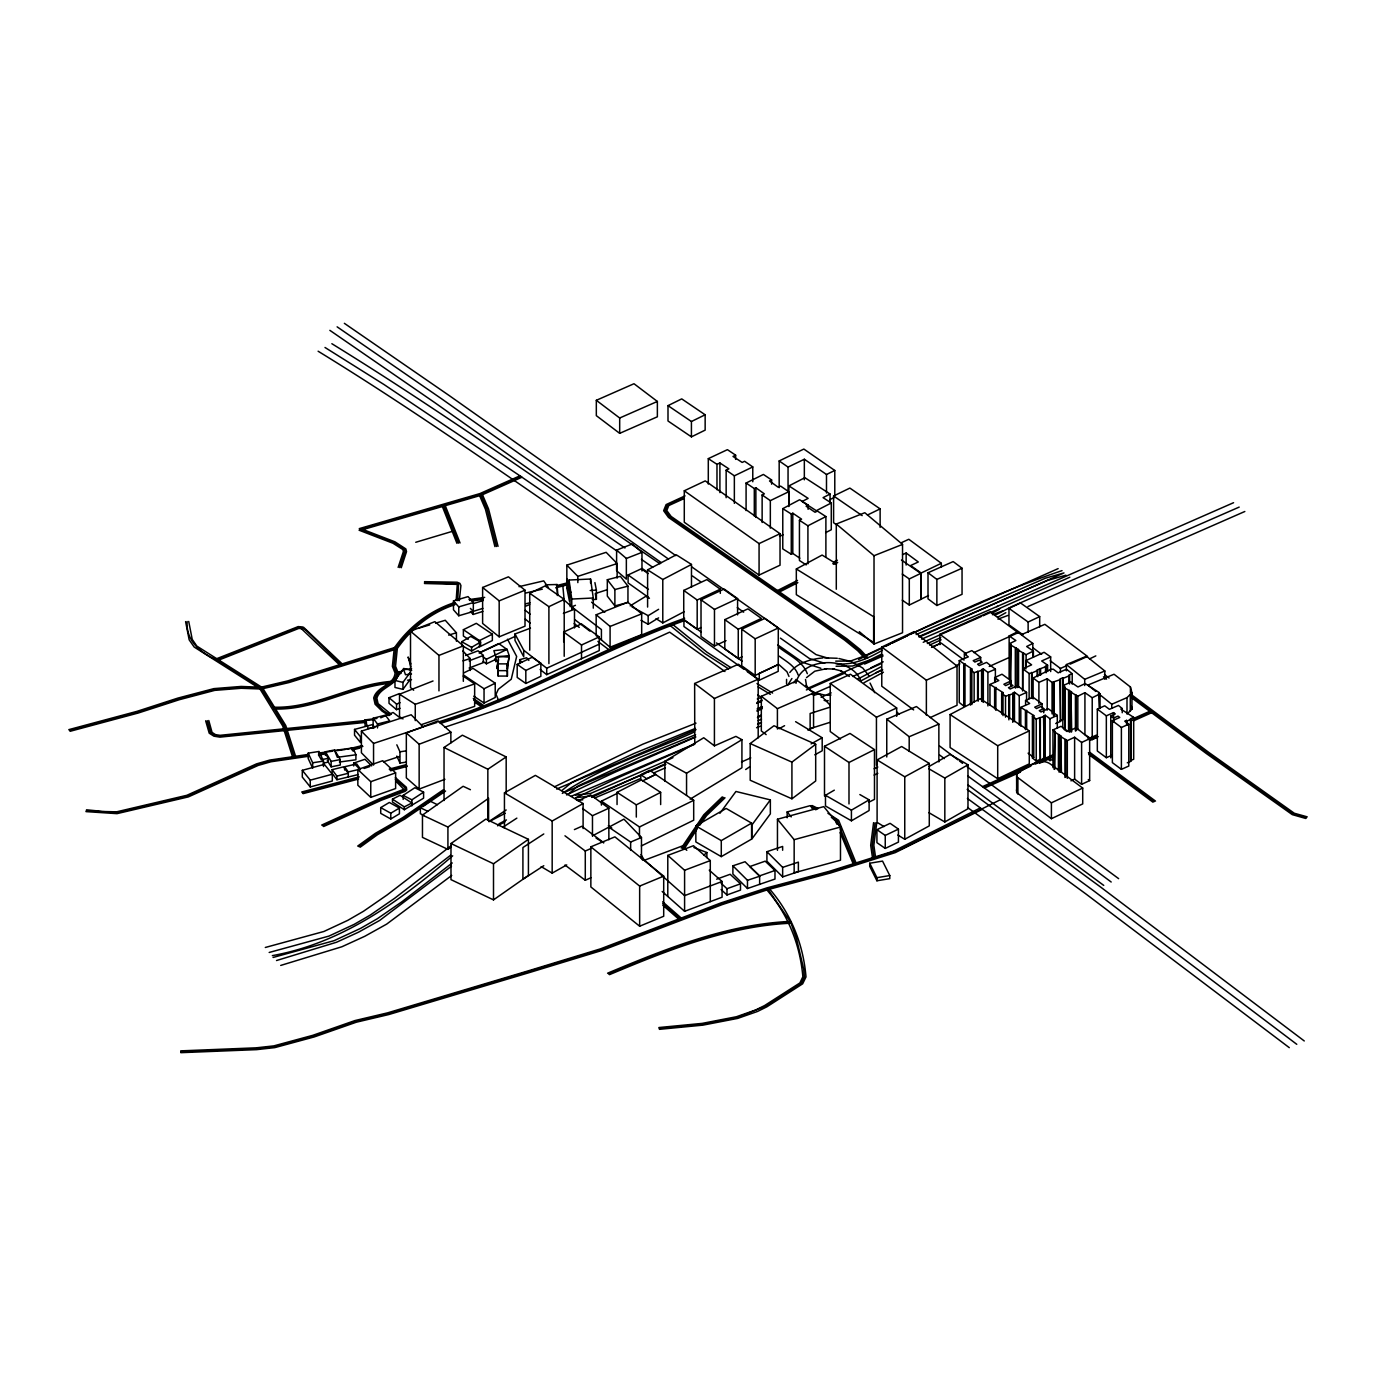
<?xml version="1.0" encoding="UTF-8"?>
<svg xmlns="http://www.w3.org/2000/svg" width="1376" height="1376" viewBox="0 0 1376 1376"><rect width="100%" height="100%" fill="white"/><g stroke="black" fill="none" stroke-linecap="round" stroke-linejoin="round"><path stroke-width="1.5" d="M507.383 663.886L507.366 676.063L498.215 676.063L498.232 663.868L507.383 663.886L507.383 669.286L509.154 655.578L507.022 649.214L493.864 650.676L495.996 657.04L495.996 661.839L494.93 658.674M786.556 683.838L786.573 679.348M795.982 683.356C801.124 656.335 851.968 655.956 860.808 680.948L882.154 669.562M805.51 679.452L806.646 686.486M1016.675 773.346L1016.709 792.593L1051.402 818.686L1082.706 803.911L1082.706 788.052L1050.593 764.179C1039.654 756.164 1026.066 768.943 1016.675 773.346L1016.709 792.593M1016.52 790.89L1016.675 789.188M457.726 600.607L458.586 583.871L424.496 582.581M459.309 600.658L460.926 585.557L459.894 583.372L457.176 582.22L424.53 581.67M456.161 600.538L457.279 584.387L424.444 583.493M873.588 822.642L870.698 845.294L872.573 858.332M875.17 822.728L872.281 845.294L874.138 858.246L829.952 872.143L767.567 888.707L721.385 903.826L601.226 949.646L388.152 1013.716L355.662 1021.388L313.539 1036.128L274.323 1046.758L256.435 1048.736L180.755 1051.763M876.736 822.796L873.846 845.277L875.704 858.177M498.611 659.689L496.839 668.581L498.611 656.438L509.154 657.126L507.383 666.018M454.028 603.926C430.155 611.735 410.117 627.748 395.806 648.234L393.949 666.311L396.666 673.002C395.858 685.54 378.52 686.452 375.287 698.079L376.594 703.927L383.354 710.584L390.182 714.987M398.146 567.411L403.374 551.621L402.893 549.574L392.986 543.262L359.067 530.207M399.694 567.583L404.957 551.621L404.355 549.23L393.966 542.54L359.944 529.433L480.706 494.38L520.971 476.526L624.962 547.992M401.242 567.755L406.522 551.638L405.834 548.904L394.964 541.834L360.822 528.676M697.322 828.644L684.096 848.975M787.571 685.368L791.905 678.523M793.866 682.823L796.05 679.4M681.258 848.166L703.79 814.764L722.314 796.876M682.668 848.579L705.2 815.16L723.656 797.34M699.73 825.273L706.61 815.572L725.014 797.805M410.426 679.108L402.962 689.376L394.981 687.45L394.981 680.449L403.684 668.461L411.665 670.404M402.962 689.376L402.962 682.393L410.426 672.107M719.906 813.285L735.936 791.475L770.354 799.903L770.354 813.852L751.846 839.016L751.846 825.067L770.354 799.903M1099.046 694.037L1111.756 704.254L1126.996 697.615L1131.966 692.747L1130.418 686.985L1114.044 674.24L1087.917 685.076L1095.864 691.474M1126.996 697.615L1126.996 714.041L1131.966 709.173L1131.966 692.747M806.508 677.611L814.816 671.196L826.598 668.65M789.79 672.503C797.684 662.647 810.739 659.07 822.814 657.934M569.354 793.247L578.109 785.92L639.1 757.66L695.602 734.664M562.302 793.419C602.516 766.449 650.504 751.795 694.674 731.894M561.855 790.546L571.986 782.256L633.889 753.532L695.413 728.403M703.944 855.064L706.868 852.535L693.865 847.547M452.687 855.838C400.003 900.936 342.211 943.145 272.345 955.632M451.483 866.226L379.604 920.475L358.551 932.171L336.57 942.233L276.524 960.534M451.741 875.428L386.656 924.122L364.795 936.282L341.936 946.74L280.704 965.436M450.846 845.948L387.172 894.916L363.402 911.325L347.801 920.338L323.893 931.483L265.31 947.479M450.606 855.236L394.62 898.287L370.385 915.006L354.2 924.345L328.984 936.076L269.18 952.467M750.195 743.556L773.966 725.737L815.693 744.296L815.693 780.983L791.922 798.802L750.195 780.244L750.195 743.556L791.922 762.115L815.693 744.296M452.222 862.958L402.067 901.658L377.385 918.704L360.615 928.37L334.076 940.685L273.067 957.455M357.674 846.085L375.201 833.443L402.6 817.705L443.261 789.824M358.912 846.67L376.388 834.045L403.77 818.324L444.414 790.443M360.134 847.238L377.557 834.647L404.922 818.926L421.194 807.781M451.311 846.962L447.922 849.37L422.466 837.382L422.466 815.091L463.127 786.281L470.403 789.704M447.922 849.37L447.922 827.062L488.583 798.269L488.583 820.56M450.984 843.522L485.883 819.081L528.418 839.326L528.418 875.446L493.502 899.887L450.984 879.642L450.984 843.522L493.502 863.767L528.418 839.326M424.066 815.504L420.368 813.715L420.368 807.729L430.017 801.107L437.43 804.702M422.81 806.663L445.583 791.062M745.672 769.528L749.576 766.879M444.035 800.522L444.035 747.478L462.37 735.18L506.179 756.938L506.179 793.006M487.844 820.165L487.844 769.236L506.179 756.938M489.512 821.162L506.179 809.982M403.168 799.422L403.168 795.38L414.864 787.708L423.584 792.146L423.584 798.183L404.32 809.724L392.487 802.019L392.487 799.146L400.055 795.276L411.888 802.999L404.32 806.869L392.487 799.146M411.888 805.872L411.888 799.817L423.584 792.146M502.945 827.2L516.86 818.135M543.778 833.959L522.914 847.53L522.914 879.281L543.778 865.71M630.174 605.87L645.843 596.29L649.455 598.25M640.975 620.335L648.165 624.257L648.165 615.674L658.622 609.293M648.165 624.257L658.622 617.876M664.866 781.362L664.866 761.306L703.738 737.76L714.419 745.844L735.902 736.384L741.922 739.686L741.922 767.756L690.133 799.146M686.555 795.294L686.555 773.243L741.922 739.686M380.722 807.609L389.339 802.449L399.418 808.056L399.418 813.818L390.784 818.978L380.722 813.371L380.722 807.609L390.784 813.216L399.418 808.056M863.99 682.737L883.426 672.193M857.644 679.176L880.898 666.913M461.734 641.715L470.747 636.434L480.62 642.042L480.62 645.774L471.59 651.054L461.734 645.447L461.734 641.715L471.59 647.322L480.62 642.042M859.845 794.554L869.116 799.852L869.116 810.516L851.417 820.818L825.48 805.975L825.48 795.311L834.32 790.151M851.417 820.818L851.417 810.154L869.116 799.852M695.843 825.927L726.15 808.434L751.588 823.123L751.588 839.119L721.282 856.629L695.843 841.94L695.843 825.927L721.282 840.616L751.588 823.123M928.766 766.638L950.128 754.409L967.982 764.815L967.982 808.727L944.83 821.954L928.766 812.597M928.766 768.702L944.83 778.059L967.982 764.815M504.442 828.283L504.442 792.851L535.384 775.376L583.097 803.55L583.097 828.558M504.442 792.851L552.172 821.025L583.097 803.55M541.164 866.622L552.172 873.124L566.723 864.902M991.855 613.404L999.681 609.018M994.762 615.33L1011.962 606.524L1239.191 507.09M997.669 617.256L1005.822 612.698M779.04 728.747L784.578 725.685M811.1 743.883L822.194 737.76L822.194 750.78L814.798 754.839M884.011 826.598L877.097 822.366L877.097 759.913L901.641 746.514L929.282 763.422L929.282 825.875L904.754 839.257L897.84 835.043M877.097 759.913L904.754 776.804L929.282 763.422M796.326 568.993L873.64 616.723L873.64 642.403L796.326 594.673L796.326 568.993L822.108 555.061L836.505 563.954M497.562 825.806L504.958 821.833M592.471 835.834L623.947 819.15L641.474 837.468L641.474 858.349M808.125 509.344L808.125 505.112L799.628 499.746L782.772 508.638L791.269 514.005L792.8 513.196L801.606 519.165L799.439 520.266L799.439 560.514L806.216 564.917M782.772 508.638L782.772 548.886L791.269 554.253L792.8 553.444L792.8 513.196M808.125 505.112L806.078 506.179L815.056 512.268L817.396 511.064L825.892 516.568L825.892 556.816M950.094 714.557L980.211 698.681L1029.282 730.88L1029.282 763.869L997.703 778.713L950.094 747.529L950.094 714.557L997.703 745.74L997.703 778.713M647.597 607.074L647.597 569.853L676.27 554.803L691.474 564.452L691.474 587.191M647.597 569.853L662.785 579.502L691.474 564.452M656.042 618.632L662.785 622.915L684.302 611.632M488.944 821.713L505.267 813.268M498.955 823.846L506.454 819.941M771.609 484.18L771.609 479.949L769.511 480.981L778.162 487.224L780.588 486.072L788.758 491.714L788.758 506.54L788.912 485.9L804.874 477.696L830.072 494.036L830.072 502.274M830.072 494.036L823.054 497.648L831.276 502.98L831.276 529.743L825.669 532.632M831.276 502.98L816.295 510.685L802.088 501.483L808.142 498.37L788.912 485.9M799.439 520.266L807.918 525.787L825.892 516.568M617.05 804.564L617.05 792.352L641.388 779.865L660.652 792.37L660.652 804.582M617.05 792.352L636.314 804.857L660.652 792.37M777.302 591.869L796.738 582.014M832.772 563.73L836.556 561.821M778.334 592.557L797.856 582.65M833.89 564.384L837.692 562.457M776.253 591.181L797.495 580.414M833.546 562.13L837.33 560.204M980.142 808.022L893.54 851.108L829.264 871.335L766.845 887.898L720.56 903.052L600.469 948.855L529.158 970.579L387.499 1012.874L354.956 1020.562L312.799 1035.32L273.841 1045.88L256.263 1047.824L180.686 1050.868M982.206 809.38L895.226 852.638L830.657 872.969L768.307 889.515L722.211 904.617L602 950.438L530.654 972.196L388.823 1014.542L356.367 1022.196L314.278 1036.919L274.804 1047.618L256.607 1049.647L180.806 1052.674M824.499 796.033L824.499 746.291L850.007 733.442L874.482 749.61L874.482 799.37L869.013 802.122M824.499 746.291L848.992 762.476L874.482 749.61M1071.68 731.74L1070.941 692.283L1077.821 696.222L1084.924 692.678L1092.217 697.752L1092.217 739.634L1096.913 737.295M1092.217 697.752L1100.043 693.848L1100.043 708.502M746.084 510.582L746.084 483.045L763.405 474.445L771.609 479.949M746.084 483.045L754.306 488.549L755.871 487.758L764.368 493.881L762.132 494.964L762.132 522.484M463.695 672.95L473 668.323L495.222 683.184L495.222 697.46L484.042 703.033L473.791 696.17M463.54 675.031L484.042 688.757L495.222 683.184M640.786 774.74L649.696 770.302L655.716 774.327L646.806 778.764L640.786 774.74L640.786 780.45M863.646 656.249C928.783 625.77 993.799 593.434 1062.031 570.627M835.903 663.696C852.759 665.743 868.084 658.33 882.429 650.315M869.391 660.119L881.38 654.185M1010.036 682.393L1010.861 644.295L1010.861 686.177M1032.808 656.025L1032.808 643.452L1026.651 646.496L1033.393 651.072L1033.393 657.35M667.996 405.645L681.722 398.885L705.148 414.778L705.148 430.12L691.423 436.863L667.996 420.987L667.996 405.645L691.423 421.52L691.423 436.863M691.423 421.52L705.148 414.778M463.385 629.692L476.302 623.328L492.35 634.198L492.35 640.528L479.45 646.892L479.45 640.562L463.385 629.692L463.385 636.022L468.201 639.272M479.45 640.562L492.35 634.198M601.398 805.115L601.398 801.142L616.362 793.797M642.54 780.932L655.63 774.499L693.693 800.316L693.693 820.199L641.354 845.93M1009.141 677.818L1009.141 635.936L1016.417 632.358L1019.048 633.063L1032.808 643.452M1009.726 681.24L1009.726 643.538L1015.884 640.528L1009.141 635.936M601.398 801.142L639.479 826.959L693.693 800.316M1010.036 644.708L1018.55 649.524L1018.55 687.209M1018.55 649.524L1017.758 649.902L1026.118 654.649L1033.393 651.072M479.14 653.101L515.536 636.176M735.627 459.395L735.627 455.164L732.995 456.436L742.18 462.439L744.605 461.27L752.775 466.928L752.775 481.755M880.52 648.818L858.624 659.465M886.316 645.998L890.169 644.123M892.095 643.177L907.506 635.643M911.376 633.768L1058.144 568.615M882.756 654.89L807.523 688.396M919.22 637.088L1063.992 572.915L1045.347 578.23L916.175 634.542M923.227 642.282L981.226 616.551M834.785 470.472L803.859 449.058L779.177 460.943L788.052 467.083L804.341 459.24L826.494 474.479L834.785 470.472L834.785 495.171M836.952 525.03L833.598 522.725L833.598 495.979L849.869 488.084L880.124 508.879L880.124 527.386M829.814 499.626L834.785 497.218M867.465 515.02L880.124 508.879M870.802 667.842L883.237 661.804M1099.2 707.195L1098.581 692.833L1100.043 693.848M735.627 455.164L727.422 449.66L708.296 458.638L716.982 464.314L719.906 462.972L728.919 468.872L726.15 470.162L734.354 475.821L752.775 466.928M762.132 494.964L770.336 500.623L788.758 491.714M779.556 536.416L783.236 534.628M902.536 554.7L906.148 552.997L918.291 561.976L910.654 565.536L921.163 573.018L941.322 563.283L941.322 567.29M902.26 574.084L909.295 578.935L920.785 573.379L920.785 599.454L909.295 605.027L902.26 600.177M928.49 595.567L921.163 599.11L921.163 573.018M554.442 786.831L642.644 744.261L696.015 723.157M876.925 829.676L890.117 823.33L898.442 829.109L898.442 842.095L885.25 848.424L876.925 842.662L876.925 829.676L885.25 835.438L885.25 848.424M885.25 835.438L898.442 829.109M1089.5 658.915L1095.829 655.888M1064.852 729.074L1064.852 687.192L1064.852 729.074L1062.84 727.68L1062.84 685.798L1070.734 682.032L1077.941 686.985L1085.131 683.562L1099.2 692.541M529.726 650.194L529.726 593.262L545.034 585.97L564.212 599.368L564.212 656.283M529.726 593.262L548.904 606.661L564.212 599.368M439.632 722.641C524.067 695.826 600.521 649.438 683.975 619.733L701.055 631.928M913.647 709.913L881.775 686.228L881.775 647.064L914.146 631.636L957.025 666.104L957.025 705.269L930.21 717.601M479.966 652.482L498.714 643.572L507.022 649.42L486.399 659.207L483.079 656.868M483.079 661.478L486.399 663.817L495.773 659.362M517.187 664.384L532.22 657.246L540.854 663.284L540.854 676.321L525.821 683.459L517.187 677.422L517.187 664.384L525.821 670.439L525.821 683.459M525.821 670.439L540.854 663.284M575.564 797.891L620.851 776.494L694.76 744.227L694.639 683.511L738.413 664.23L758.193 679.194L758.193 737.863M666.448 760.739L590.51 793.488L575.512 795.156M668.082 759.965L672.95 757.66M591.594 797.392L665.193 763.835M665.915 764.299L647.614 772.4M665.382 767.842L653.634 773.002M1064.095 687.553L1071.68 691.939M684.285 490.785L705.252 480.895L780.037 533.716L780.037 565.192L759.07 575.082L684.285 522.261L684.285 490.785L759.07 543.606L759.07 575.082M759.07 543.606L780.037 533.716M997.703 745.74L1029.282 730.88M1016.709 776.752L1051.402 802.827L1082.706 788.052M648.44 597.408L628.092 582.942L628.092 574.962L641.319 568.77L648.096 573.586M996.774 606.627L1233.567 502.704M1022.901 634.732L1008.969 624.807L1008.969 608.381L1020.528 602.963L1039.688 616.603L1039.688 626.871M1008.969 608.381L1028.13 622.021L1039.688 616.603M701.038 627.542L697.185 629.348L683.734 619.75L683.734 590.424L706.851 579.606L720.302 589.203L720.302 593.383M683.734 590.424L697.185 600.005L720.302 589.203M726.029 640.631L714.471 646.032L701.02 636.452L701.02 599.816L724.137 589.014L737.588 598.594L737.588 614.883M701.02 599.816L714.471 609.413L737.588 598.594M724.808 619.647L747.925 608.846L761.375 618.426L738.258 629.245L724.808 619.647L724.808 648.99L738.258 658.571L742.111 656.782M759.26 680.208L759.26 673.414L778.197 664.556L755.183 675.427L741.733 665.846L741.733 629.21L764.85 618.409L778.3 627.989L778.197 671.35L759.26 680.208L747.271 671.66M741.733 629.21L755.183 638.808L778.3 627.989M874.104 768.771L877.836 767.034M874.104 775.084L877.836 773.346M1111.189 882.016L1000.524 799.662L901.555 848.82L874.138 858.246M1061.429 771.85L1060.672 736.573L1067.312 740.632L1074.622 737.244L1081.605 742.455L1081.605 784.337L1089.654 780.588L1089.654 738.706L1078.113 729.314L1075.378 728.128L1067.982 731.413L1061.085 726.304L1052.967 729.916L1052.967 767.619M1081.605 742.455L1089.654 738.706M1070.958 780.828L1074.622 779.126L1081.605 784.337M863.767 656.197L850.54 661.048L835.731 661.134M1030.882 766.105L983.496 787.347L967.724 775.961M1020.373 772.16L984.425 788.087M685.024 495.876L666.104 504.596L663.628 510.702L668.461 517.41L844.503 640.046L857.712 650.693L865.126 658.622M901.332 542.729L908.814 539.272L941.322 563.283M556.609 789.05L696.032 729.658M758.228 720.628L761.513 719.115M757.608 724.189L760.894 722.675M881.775 647.064L926.375 680.208L957.025 666.104M994.693 681.774L994.693 677.577L1002.003 674.223L1011.188 680.862L1011.188 685.059M1011.188 680.862L1003.878 684.233L1005.684 685.592L1010.053 683.545L1012.942 685.609L1008.47 687.69L1010.208 689.015L1017.363 685.712L1026.565 692.369L1026.565 700.745M1012.77 722.331L1012.77 693.005L1014.473 692.266L1019.255 695.723L1026.565 692.369M682.685 498.078L667.446 505.078L665.21 510.634L669.802 516.946L845.758 639.496L859.054 650.212L866.519 658.192M683.631 498.766L668.77 505.577L666.775 510.548L671.161 516.464L847.014 638.928L860.396 649.73L867.912 657.762M563.696 641.835L563.696 632.031L581.412 623.913L599.231 636.899L599.231 650.607L546.719 674.653L540.149 669.527M563.696 632.031L581.515 645L599.231 636.899M530.482 628.161L514.985 633.975L523.723 650.246L546.719 668.22L599.231 644.174M852.742 676.476L880.365 664.006M1043.748 712.785L1043.748 708.588L1039.258 710.652L1040.996 711.977L1048.185 708.709L1057.301 715.382L1057.301 727.938M1053.964 754.358L982.55 786.625M1035.165 764.127L1053.294 755.82M1039.448 763.319L1052.64 757.282M869.271 660.188L852.57 666.018L836.075 666.242M840.512 739.05L830.244 731.55L830.244 683.476L850.471 674.24L896.67 707.986L896.67 716.346M577.972 800.78L590.682 794.984L608.811 808.228L608.88 839.756M582.581 808.469L592.471 815.693L608.811 808.228M830.244 683.476L876.443 717.223L896.67 707.986M1025.584 704.684L1025.584 700.504L1032.912 697.15L1042.062 703.841L1042.062 708.021M1032.413 716.088L1032.413 757.97L1033.772 757.402L1033.772 715.52L1032.413 716.088L1036.231 719.166L1039.62 717.687L1040.342 760.12L1044.246 758.4L1043.541 715.984L1045.227 715.245L1049.974 718.719L1057.301 715.382M1045.227 715.245L1045.227 757.127L1049.974 760.601L1053.638 758.933M684.646 618.271C600.607 647.976 523.981 695.31 438.824 721.85M684.956 620.456C601.432 650.177 524.927 696.6 440.423 723.432M1025.877 668.977L1025.877 660.6L1044.109 652.293L1050.662 656.92L1050.662 671.574M1022.798 689.789L1022.798 668.856L1031.622 664.849L1025.877 660.6M1042.062 703.841L1034.718 707.178L1036.489 708.537L1040.892 706.507L1043.748 708.588M321.657 825.084L379.552 798.734L403.804 789.308L396.632 781.998M322.62 825.806L380.464 799.473L405.284 789.635L404.94 787.708L395.29 779.16M323.601 826.529L381.393 800.213L405.043 791.372L406.746 789.962L406.367 787.296L395.342 777.526M757.041 702.5L762.27 700.126M1069.84 577.215L982.928 615.829M929.557 645.069L941.132 639.823M932.257 647.081L940.53 643.332M1022.798 668.856L1029.128 673.518L1032.189 672.847L1032.189 697.976M1050.662 656.92L1041.666 660.979L1047.6 665.176L1047.6 671.471M1045.536 672.382L1045.536 666.104L1047.6 665.176M1032.189 672.847L1037.728 670.353L1037.728 676.648M1037.108 676.201L1037.108 669.906L1046.121 666.552L1046.121 672.83M1110.759 757.866L1110.759 715.984L1115.282 713.938L1113.562 712.613L1106.338 715.83L1097.326 709.104L1104.722 705.819L1109.4 709.311L1118.464 705.458L1122.231 708.554L1122.231 712.734M939.894 644.656L939.894 634.267L989.998 611.787L1018.137 632.702L973.83 652.585M931.518 647.391L941.167 643.074L964.043 660.05M956.028 665.606L959.88 663.868M989.241 666.448L1008.505 657.814M994.693 677.577L998.804 680.552L989.963 684.457L1003.018 692.575L1003.018 715.606M1110.759 715.984L1113.58 718.066L1118.017 716.088L1119.772 717.446L1112.376 720.749L1112.376 762.631L1121.388 769.356L1128.784 766.054L1128.784 724.172L1124.742 721.162L1126.583 720.388L1127.288 725.118M1087.917 738.912L1096.242 735.197M1133.084 718.719L1150.955 710.738M1088.898 739.634L1097.205 735.919M1132.396 720.198L1151.936 711.461M1089.878 740.357L1098.186 736.642M1133.36 720.904L1152.899 712.166M928.009 572.743L953.172 561.58L962.048 568.236L962.048 594.312L936.867 605.492L928.009 598.835L928.009 572.743L936.867 579.416L936.867 605.492M936.867 579.416L962.048 568.236M918.858 636.555L1047.635 580.397L1065.936 575.202M845.311 672.898L806.353 689.961M574.394 829.59L581.807 826.288L603.823 842.783M564.968 835.8L585.282 851.022L590.854 848.562M564.968 865.022L585.282 880.262L590.854 877.785M1054.119 769.39L1054.893 731.361L1054.893 769.046M1112.376 720.749L1121.388 727.474L1128.784 724.172M1097.326 709.104L1097.326 750.986L1106.338 757.712L1111.756 755.304M520.008 475.804L479.846 493.606L359.256 528.625M521.934 477.248L481.548 495.136L360.632 530.259M1021.611 634.611L1044.848 624.326L1087.522 656.438L1070.098 664.161M1050.163 660.738L1060.414 668.444L1066.228 665.864M1003.018 692.575L1001.659 693.143L1005.512 696.204L1013.493 693.538L1013.493 720.766M596.324 400.313L633.992 383.732L657.367 401.448L657.367 416.79L619.682 433.354L596.324 415.655L596.324 400.313L619.682 418.012L619.682 433.354M619.682 418.012L657.367 401.448M694.639 683.511L714.419 698.475L758.193 679.194M741.475 761.994L750.763 757.901M1072.214 684.13L1072.214 673.655L1066.452 669.252L1058.144 672.881L1053.259 669.166L1050.817 669.407L1033.118 677.972L1038.897 682.376L1047.205 678.746L1052.072 682.462L1060.518 679.52L1060.518 721.402L1055.702 723.535M1025.584 700.504L1029.678 703.497L1020.803 707.35L1033.772 715.52M1060.518 721.402L1059.916 679.039L1062.926 677.732L1063.528 686.572M1059.916 720.921L1062.926 719.614L1062.926 677.732M575.443 605.302L571.762 606.919L601.415 629.554L601.415 639.943L598.113 637.432M864.592 664.04L883.048 655.991M921.645 639.135L997.6 606.266M927.355 643.504L940.788 637.638M876.013 672.761L882.721 669.837M1039.62 717.687L1044.246 716.518L1044.246 758.4M766.157 734.629L761.324 730.931L761.324 696.308L797.478 680.604L813.56 692.954L813.56 727.577L807.85 730.054M761.324 696.308L777.406 708.657L813.56 692.954M812.046 694.33L830.536 686.314M821.094 697.254L831.173 692.868M1068.946 683.459L1068.946 675.083L1072.214 673.655M756.662 703.428L761.702 701.244M757.282 709.999L762.338 707.814M694.966 736.951L565.605 791.888M693.917 744.244L571.298 796.257M757.901 716.552L761.272 715.09M1054.119 731.705L1061.429 736.246M1032.413 757.97L1036.231 761.048L1039.62 759.569M380.722 717.825L393.123 712.476L401.173 718.702M964.387 658.02L964.387 653.841L971.869 650.607L980.675 657.436L980.675 661.615M980.675 657.436L973.193 660.652L974.913 662.045L979.385 660.084L982.154 662.2L977.562 664.195L979.248 665.554L986.575 662.389L995.381 669.218L995.381 681.774M981.587 701.003L981.587 669.596L983.324 668.891L987.899 672.434L995.381 669.218M1043.541 757.866L1045.227 757.127M454.923 604.649C431.29 612.406 411.493 628.23 397.32 648.492L395.531 666.225L398.232 672.95C397.664 685.695 380.309 686.658 376.852 698.165L378.073 703.635L391.334 714.368M454.699 602.516C430.017 610.531 409.016 626.682 394.293 647.976L392.384 666.414L395.084 673.053C394.035 685.368 376.749 686.246 373.704 697.976L375.098 704.22L382.081 711.117L389.03 715.623M1244.833 511.494L1027.941 606.558M1127.288 720.921L1131.227 719.235L1131.227 761.117L1127.288 762.803M695.86 736.986L614.986 772.211L566.534 794.932M756.869 711.065L761.96 708.915M757.454 717.601L760.859 716.156M758.056 724.137L761.444 722.692M645.929 773.123L592.678 795.706L576.028 797.702M640.081 778.782L594.845 797.942M886.763 756.989L886.763 719.166L916.433 706.542L938.862 724.103L938.862 761.926M886.763 719.166L909.192 736.728L938.862 724.103M1063.528 678.196L1069.616 675.616L1069.616 683.992M607.573 973.21C665.846 948.752 726.889 924.259 790.65 921.387M608.502 973.95C666.517 949.612 727.268 925.171 790.736 922.298L796.532 938.707L803.636 968.79L804.427 976.857L801.279 983.393L765.744 1006.183L737.054 1017.569L702.568 1024.26L659.138 1028.44M609.448 974.672C667.188 950.472 727.646 926.1 790.839 923.21M1130.522 718.702L1133.686 717.36L1133.686 759.242L1130.522 760.584L1130.522 718.702L1131.227 719.235M608.88 827.217L630.638 842.043L641.474 837.468M964.387 653.841L968.326 656.885L959.261 660.618L971.852 668.977L971.852 704.564M959.261 660.618L959.261 702.5L963.733 706.026L964.989 705.492L964.989 663.61M757.23 708.709L762.338 706.576M971.852 668.977L970.458 669.527L974.139 672.658L982.258 670.146L982.258 701.554M1066.383 670.817L1066.383 664.574L1086.455 656.249L1104.825 670.989L1104.825 679.314M1066.383 664.574L1084.718 679.331L1104.825 670.989M482.615 587.483L508.449 576.819L525.013 590.201L525.013 626.166L499.178 636.83L482.615 623.431L482.615 587.483L499.178 600.865L499.178 636.83M499.178 600.865L525.013 590.201M590.854 846.825L614.9 836.866L663.696 876.134L663.696 916.261L639.651 926.22L590.854 886.952L590.854 846.825L639.651 886.092L639.651 926.22M639.651 886.092L663.696 876.134M756.576 727.732L760.274 726.218M1122.231 708.554L1120.855 709.104L1133.686 717.36M525.873 606.094L529.674 604.563M596.169 614.78L627.766 602.206L641.68 613.851L641.68 634.628L610.084 647.202L596.169 635.557L596.169 614.78L610.084 626.441L610.084 647.202M836.298 589.238L836.298 524.032L864.816 512.715L902.536 544.397L902.536 632.736L874.018 644.054L859.26 631.653M610.084 626.441L641.68 613.851M836.298 524.032L874.018 555.715L902.536 544.397M217.511 660.583L298.884 628.385L302.101 628.763M403.013 718.908L399.522 716.672L399.522 694.226L433.027 680.982M757.282 698.939L761.238 697.374L757.78 694.914M215.722 659.07L298.214 626.596L302.634 626.974M187.153 621.522C185.76 640.7 200.432 652.843 216.617 659.826L298.54 627.49L302.359 627.869L306.057 630.311L341.231 664.746M400.038 708.296L396.546 709.672L389.012 703.291L389.012 697.701L399.522 693.556M389.012 697.701L396.546 704.082L400.038 702.706M413.677 690.236L410.512 687.553L410.512 631.206L434.885 621.66L463.334 645.86L463.334 681.326M410.512 631.206L438.961 655.406L463.334 645.86M616.603 550.108L626.355 558.45L626.355 579.124L616.603 570.782L616.603 550.108L632.22 544.019L641.973 552.361L641.973 570.971M626.355 558.45L641.973 552.361M444.912 779.298L419.147 789.084L406.333 777.853L406.333 732.978L438.032 720.921L450.864 732.152L450.864 742.851M406.333 732.978L419.147 744.227L450.864 732.152M465.621 655.509L478.091 650.796L483.354 655.44L483.354 662.613L469.096 668.014M469.096 660.824L483.354 655.44M667.79 896.464L667.79 855.408L693.487 845.724L710.291 860.585L710.291 901.641M667.79 855.408L684.594 870.268L710.291 860.585M662.166 891.476L684.594 911.325L722.073 897.204L722.073 881.5L684.594 895.638L644.536 860.206L682.014 846.068L686.813 850.334M563.386 613.421L574.497 609.258L574.497 627.938M992.423 614.728L1002.743 610.858M997.944 619.166L1007.903 615.45M716.655 879.178L730.157 874.293L740.494 883.822L740.494 890.083L726.992 894.968L721.076 889.532M721.076 883.254L726.992 888.707L740.494 883.822M357.846 769.545L382.683 760.722L395.617 772.865L395.617 788.534L370.763 797.358L357.846 785.214L357.846 769.545L370.763 781.688L370.763 797.358M370.763 781.688L395.617 772.865M774.98 870.492L765.176 861.17L749.834 866.553L759.638 875.858L774.98 870.492L774.98 879.058L747.478 888.518L732.892 874.018L732.892 865.814L745.052 861.737L759.638 876.237L747.478 880.313L732.892 865.814M399.522 694.226L415.26 704.288L474.651 683.906L474.651 706.352L421.194 724.705M353.684 765.985L353.684 763.095L364.984 759.277L371.675 765.899M364.141 768.444L369.8 766.535M445.033 727.147L507.778 706.198L669.648 632.152L724.946 671.522M766.914 851.692L782.652 867.379L798.372 862.133L798.372 871.644L782.652 876.89L766.914 861.204L766.914 851.692L782.634 846.446L782.634 850.248M361.406 731.172L373.55 743.436L373.55 765.056L361.406 752.775L361.406 731.172L411.166 714.763L423.309 727.027M373.55 743.436L421.314 727.698M383.508 761.771L399.418 756.525M463.007 660.876L470.196 658.519L470.196 670.508M566.843 578.78L569.44 591.886L569.44 601.14L566.843 588.034L566.843 565.14L606.145 552.326L617.136 563.558L617.136 578.126M566.843 565.14L577.834 576.372L617.136 563.558M595.516 593.503L607.298 589.668M422.243 727.13L436.983 722.452M813.336 695.516L819.184 693.659L830.192 705.234M829.625 707.298L810.137 713.49L810.137 728.626L829.625 722.452M473.413 603.582L483.131 600.555M470.386 608.398L473.189 611.374L482.89 608.364M470.386 611.46L473.189 614.436L482.89 611.408M389.219 769.132L406.23 764.643M389.907 769.941L406.763 765.486M390.595 770.766L407.279 766.346M395.067 647.425L287.601 680.931L260.855 687.243L241.127 686.452L213.899 688.619L177.796 698.114L136.895 711.375L68.8 729.641M395.806 648.234L288.289 681.739L261.096 688.138L241.178 687.364L214.312 689.496L178.536 698.922L137.617 712.183L69.471 730.467M396.529 649.042L288.977 682.565L261.354 689.032L241.23 688.275L214.725 690.374L179.258 699.73L138.34 712.992L70.124 731.292M415.741 542.282L454.269 530.775M418.046 628.385L429.708 624.91M435.556 623.173L445.274 620.284L456.419 632.771L456.419 641.216M448.645 635.093L456.419 632.771M473.327 611.477L458.758 615.76L453.478 609.792L453.478 600.899L468.046 596.616L473.327 602.585L473.327 609.706M453.478 600.899L458.758 606.885L473.327 602.585M519.698 663.593L519.698 659.689L526.63 657.762L528.866 660.428M787.158 817.791L787.158 811.943L810.223 805.648L812.941 808.968M777.457 819.236L823.777 806.628L840.478 827.045L840.478 860.206L794.158 872.814L794.158 839.67L777.457 819.236L777.457 850.316M794.158 839.67L840.478 827.045M354.544 729.418L360.46 736.728L360.46 742.507L354.544 735.197L354.544 729.418L372.5 724.584L374.857 727.491M301.74 791.991L359.256 776.872M302.41 792.817L357.966 778.197M303.081 793.642L358.62 779.022M302.307 770.319L324.375 764.385L332.321 774.241L332.321 781.018L310.254 786.934L302.307 777.096L302.307 770.319L310.254 780.158L310.254 786.934M310.254 780.158L332.321 774.241M555.663 587.844L569.131 584.387M607.315 579.726L620.387 576.355L627.955 586.159L627.955 602.516L614.883 605.887L607.315 596.083L607.315 579.726L614.883 589.53L614.883 605.887M614.883 589.53L627.955 586.159M556.42 585.66L567.961 582.702M557.005 586.503L568.546 583.544M373.137 718.238L385.349 715.159L389.7 720.921L377.488 724L373.137 718.238L373.137 728.11M332.115 769.683L343.501 766.862L348.283 773.278L336.914 776.116L332.115 769.683L332.115 773.295L336.914 779.728L358.362 774.533M347.234 749.249L362.215 745.568M351.499 749.198L362.903 746.377M352.05 750.04L359.721 748.148M519.01 586.658L543.726 580.878L548.508 587.707M525.856 593.004L542.333 589.152M525.856 603.754L529.966 602.791M344.619 766.742L356.711 763.904L360.374 769.098L348.283 771.936L344.619 766.742L344.619 770.044M390.801 681.412C350.14 684.715 314.502 708.606 273.394 707.195M391.334 682.272C350.553 685.626 314.829 709.552 273.6 708.09L261.096 688.138L216.617 659.826M391.85 683.132C350.983 686.521 315.156 710.498 273.79 709.001M325.407 755.407L325.407 751.778L334.54 749.954L340.268 759.569L340.268 765.039L331.134 766.845L327.316 760.446M328.314 758.331L321.33 759.707L318.441 754.822L325.407 753.446L328.314 758.331L328.314 762.115L323.085 763.164M325.407 751.778L331.134 761.375L340.268 759.569M869.718 863.234L882.549 861.101L889.773 875.549L889.773 878.645L876.925 880.778L869.718 866.312L869.718 863.234L876.925 877.682L876.925 880.778M876.925 877.682L889.773 875.549M468.975 599.609L484.696 597.39M469.68 600.435L482.976 598.491M472.14 600.968L483.337 599.368M308.207 753.136L312.662 762.768L312.662 768.204L308.207 758.572L308.207 753.136L319.06 751.468L323.515 761.1L323.515 766.535M312.662 762.768L323.515 761.1M396.821 744.812L399.969 751.812L406.075 750.883M396.821 756.078L399.969 763.061L406.075 762.149M355.902 754.788L353.116 747.925L334.54 750.436L337.344 757.316L355.902 754.788L355.902 759.793L339.408 762.029M397.01 673.896L401.104 673.346M308.276 754.426L269.799 760.068L256.538 763.869L186.826 795.311L116.564 811.84L103.957 811.53M318.527 753.068L332.889 751.158M336.982 750.608L345.187 749.524M86.241 810.705L116.788 812.734L187.6 796.102L257.364 764.643L270.384 760.911L308.757 755.286M319.026 753.928L323.119 753.377M309.256 756.164L270.952 761.771L258.189 765.417L188.374 796.893L117.012 813.646L85.966 811.616M319.507 754.788L323.601 754.254M396.305 672.124L402.463 671.316M396.666 673.002L400.76 672.468M411.648 668.77L403.684 669.751L405.507 674.722L411.493 673.982M407.502 680.191L411.493 679.692M365.087 725.548L365.087 719.889L376.972 718.427M374.203 727.784L368.252 728.506L365.087 719.889M495.996 657.04L509.154 655.578M374.255 719.614L220.057 735.317L215.568 734.646L212.059 732.41L208.774 720.508M366.274 721.42L219.988 736.229L214.742 735.42L210.631 732.806L207.208 720.646M366.566 722.314L219.919 737.14L213.934 736.194L209.221 733.202L205.66 720.8M658.88 1027.545L702.19 1023.383L736.384 1016.744L755.596 1010.001L764.626 1005.529L799.886 982.946L802.862 976.754C800.058 944.228 787.743 913.647 766.105 889.051M659.396 1029.334L702.947 1025.137L737.708 1018.395L757.454 1011.48L766.845 1006.836L802.655 983.823L805.992 976.943C803.309 944.108 790.822 913.217 769.046 888.38M576.527 800.23L582.788 799.8M590.184 590.51L596.393 590.098L596.393 599.351L592.248 599.626M827.337 695.241L830.966 695.069M570.249 606.747L569.045 580.036L590.562 579.021L593.28 598.01L593.28 608.158M569.045 580.036L571.762 599.042L593.28 598.01M545.429 584.817L557.022 584.508L557.865 595.017M824.964 668.753L834.492 669.097M824.448 657.831L837.296 658.278M824.155 700.487L828.214 700.694M86.499 809.81L103.922 811.53M824.981 695.172L814.644 692.644M832.927 668.874L841.716 671.058M838.878 658.502L850.695 661.443M394.981 680.449L402.962 682.393M828.524 658.296L816.106 654.649L691.836 566.929M824.706 663.301L809.398 658.502L780.416 638.12M820.904 668.306L802.69 662.372L777.904 644.983M1307.2 816.845L1294.3 813.25L1208.764 752.38L1132.242 695.276M1306.512 817.671L1293.285 813.938L1207.543 752.947L1130.986 695.826M1305.807 818.479L1292.27 814.626L1206.305 753.515L1131.278 697.546M815.538 692.971L810.223 690.116L806.026 685.317M840.426 670.576L849.37 676.476M851.968 661.925L862.752 668.031L868.944 675.805M422.466 815.091L447.922 827.062M420.368 807.729L427.781 811.324M812.029 805.51L818.29 808.572M827.922 813.285L838.586 820.251L856.526 864.059M811.014 806.198L817.12 809.191M812.081 807.918L815.934 809.793M444.035 747.478L487.844 769.236M403.168 795.38L411.888 799.817M631.962 606.85L648.165 615.674M664.866 761.306L686.555 773.243M825.48 795.311L851.417 810.154M795.603 721.678L822.194 737.76M331.857 343.708C443.984 412.783 551.277 489.443 659.947 563.764M324.994 347.474L384.059 384.558L520.971 476.526M318.114 351.224C420.574 413.987 518.391 483.974 617.704 551.501M730.931 667.67L706.972 652.224L673.07 624.756M756.972 683.545L772.607 693.057M728.644 668.925L704.495 653.359L670.49 625.822M758.159 686.916L770.319 694.312M596.118 838.104L603.41 842.645M301.172 628.471L339.872 665.21M303.546 627.267L342.59 664.298M1009.726 643.538L1010.861 644.295M473.292 698.44L485.178 706.49M473.722 700.143L483.991 707.092M475.804 702.947L482.787 707.677M792.8 553.444L799.834 558.209M608.33 825.72L611.787 828.077M463.213 676.098L474.651 683.906M833.598 495.979L862.167 515.622M901.452 560.049L920.785 573.379M344.361 323.326L449.298 395.617L675.874 555.646M337.12 326.834L442.006 399.092L668.564 559.12M329.862 330.343L434.696 402.566L661.271 562.612M1092.217 739.634L1084.924 734.56L1084.924 692.678M1062.84 685.798L1064.852 687.192M1064.095 729.435L1067.071 731.516M641.44 559.378L652.671 567.256M642.179 568.494L646.995 571.866M778.575 647.064C788.517 655.165 802.586 660.807 807.316 673.69M779.263 656.18C786.298 661.495 795.311 666.104 798.149 675.066M692.541 576.045L700.522 581.687M737.278 607.642L743.659 612.165M628.092 574.962L648.44 589.427M1089.586 752.19L1155.53 801.107M1088.382 752.775L1154.275 801.658M1088.76 754.495L1153.019 802.225M716.466 642.919L742.146 661.22M743.848 669.218L683.941 626.51L683.941 619.733M983.496 787.347L1000.524 799.662M967.19 766.81L1118.636 878.645M968.205 785.077L1103.741 885.404M939.894 634.267L966.382 653.944M1088.261 779.556L1089.654 780.588M1028.096 753.188L1033.772 757.402M1052.967 729.916L1054.893 731.361M967.19 789.394L1100.817 887.21L1304.259 1040.961M967.397 798.458L1093.301 890.53L1296.777 1044.315M967.603 807.523L1085.784 893.867L1289.295 1047.669M1104.429 674.532L1109.073 677.99M1103.483 676.786L1106.562 679.09M1033.101 647.89L1041.632 654.305M939.636 746.05L957.971 759.879M959.519 761.031L962.581 763.353M939.791 755.149L944.383 758.606M574.153 623.552L579.244 627.387M597.889 641.44L609.757 650.384M591.611 602.206L604.786 612.268M575.048 619.819L589.874 631.137M778.506 664.247L786.986 671.78L788.981 676.424M896.619 711.994L899.405 714.282M525.305 610.29L530.138 614.264M525.305 619.097L530.138 623.087M831.362 817.327L835.679 820.956L836.78 824.138M832.532 816.725L837.141 820.595L838.861 825.531M662.682 901.813L682.169 918.841M662.75 903.533L680.862 919.34M662.836 905.253L679.538 919.839M709.242 870.165L722.073 881.5M563.455 599.437L574.497 609.258M353.684 763.095L360.374 769.7M462.835 651.02L470.196 658.519M566.843 588.034L570.971 592.248M519.698 659.689L521.934 662.355M787.158 811.943L791.217 816.914M767.567 888.707L790.736 922.298M640.975 854.599L644.088 859.759M640.562 856.68L642.644 860.12M273.6 708.09L284.213 725.702L294.275 757.213M507.52 639.221L516.654 656.438L511.253 679.228L498.336 689.256L496.014 694.295L499.092 701.622M870.062 683.046L874.689 692.678M445.239 505.628L460.048 542.987M443.708 505.852L458.5 543.159M442.178 506.058L456.952 543.331M482.236 494.156L488.549 508.931L498.043 546.358M480.706 494.38L487.001 509.12L496.495 546.496M479.158 494.586L485.453 509.292L494.93 546.616M840.237 828.834L854.995 864.266M840.168 832.6L853.464 864.489M410.942 664.04L408.104 657.006L410.942 667.05M295.823 757.041L285.744 725.479L262.455 687.673L196.837 646.084L192.227 639.376L188.718 621.453M292.71 757.368L282.699 725.943L259.737 688.602L194.171 647.047L189.183 639.857L185.588 621.608M594.914 582.616L596.393 590.098M595.275 593.744L596.393 599.351M1131.485 706.456L1131.966 709.173M562.767 585.024L564.229 601.088M557.349 595.516L557.022 584.508M1130.418 686.985L1130.418 693.143M1130.298 694.966L1130.298 711.392M1126.583 720.388L1126.583 724.567M1121.388 727.474L1121.388 769.356M1113.562 712.613L1113.562 716.793M1113.58 718.066L1113.58 722.262M1111.756 704.254L1111.756 708.365M1106.338 715.83L1106.338 757.712M1084.718 679.331L1084.718 685.558M1077.821 696.222L1077.821 729.727M1076.152 695.069L1076.152 730.673M1075.43 695.413L1075.43 731.017M1074.622 737.244L1074.622 779.126M1070.941 692.283L1070.941 732.084M1069.341 690.322L1069.341 732.204M1068.567 690.683L1068.567 730.467M1067.312 740.632L1067.312 778.334M1065.729 739.445L1065.729 777.148M1064.955 739.789L1064.955 777.474M1060.672 736.573L1060.672 772.177M1060.414 668.444L1060.414 672.554M1059.176 734.578L1059.176 772.263M1058.402 734.904L1058.402 770.508M1054.102 682.358L1054.102 715.864M1053.448 681.877L1053.448 715.382M1052.072 682.462L1052.072 713.886M1051.402 802.827L1051.402 818.686M1049.974 718.719L1049.974 760.601M1047.205 678.746L1047.205 710.154M1040.583 669.046L1040.583 675.324M1040.342 718.238L1040.342 760.12M1039.998 668.616L1039.998 674.894M1038.897 682.376L1038.897 703.308M1036.231 719.166L1036.231 761.048M1033.118 677.972L1033.118 698.905M1031.587 672.417L1031.587 697.546M1029.128 673.518L1029.128 698.647M1028.13 622.021L1028.13 632.289M1026.668 710.257L1026.668 729.108M1026.118 654.649L1026.118 667.222M1025.43 710.807L1025.43 729.658M1023.452 652.843L1023.452 669.596M1022.574 653.256L1022.574 690.958M1020.803 707.35L1020.803 726.201M1019.255 695.723L1019.255 725.049M1017.896 778.266L1017.896 794.107M1017.758 649.902L1017.758 687.587M1016.09 647.855L1016.09 687.639M1015.316 648.234L1015.316 688.034M1014.473 692.266L1014.473 721.592M1009.606 695.258L1009.606 718.306M1008.883 694.725L1008.883 719.854M1005.512 696.204L1005.512 717.154M1001.659 693.143L1001.659 714.092M995.863 687.346L995.863 710.377M994.624 687.897L994.624 708.846M989.963 684.457L989.963 705.406M987.899 672.434L987.899 705.94M983.324 668.891L983.324 702.396M978.284 671.798L978.284 701.106M977.596 671.247L977.596 700.556M974.139 672.658L974.139 701.966M970.458 669.527L970.458 705.114M963.733 664.144L963.733 706.026M944.83 778.059L944.83 821.954M926.375 680.208L926.375 715.245M909.295 578.935L909.295 605.027M909.192 736.728L909.192 751.434M906.148 552.997L906.148 565.054M904.754 776.804L904.754 839.257M876.443 717.223L876.443 765.297M874.018 555.715L874.018 644.054M848.992 762.476L848.992 803.928M826.494 474.479L826.494 493.004M807.918 525.787L807.918 563.902M804.341 459.24L804.341 479.828M791.922 762.115L791.922 798.802M791.269 514.005L791.269 554.253M788.052 467.083L788.052 491.782M782.652 867.379L782.652 876.89M779.177 460.943L779.177 487.689M777.406 708.657L777.406 729.022M770.336 500.623L770.336 528.16M759.638 875.858L759.638 884.441M755.871 487.758L755.871 517.41M755.183 638.808L755.183 675.427M754.306 488.549L754.306 516.086M747.478 880.313L747.478 888.518M738.258 629.245L738.258 658.571M734.354 475.821L734.354 503.358M726.992 888.707L726.992 894.968M726.15 470.162L726.15 497.699M721.282 840.616L721.282 856.629M719.906 462.972L719.906 492.625M716.982 464.314L716.982 489.736M714.471 609.413L714.471 646.032M714.419 698.475L714.419 745.844M708.296 458.638L708.296 484.06M706.868 852.535L706.868 857.592M697.185 600.005L697.185 629.348M684.594 870.268L684.594 911.325M662.785 579.502L662.785 622.915M639.479 826.959L639.479 836.9M636.314 804.857L636.314 817.086M630.638 842.043L630.638 850.385M592.471 815.693L592.471 836.058M590.562 579.021L590.562 583.08M585.282 851.022L585.282 880.262M581.515 645L581.515 658.726M577.834 576.372L577.834 582.616M571.762 599.042L571.762 609.19M552.172 821.025L552.172 873.124M548.904 606.661L548.904 663.593M546.719 668.22L546.719 674.653M523.723 650.246L523.723 656.679L514.985 640.408L514.985 633.975M507.366 676.063L507.366 670.662L498.215 670.645L498.215 676.063M498.232 663.868L498.232 669.269M493.502 863.767L493.502 899.887M486.399 659.207L486.399 663.817M484.042 688.757L484.042 703.033M473.189 611.374L473.189 614.436M471.59 647.322L471.59 651.054M458.758 606.885L458.758 615.76M438.961 655.406L438.961 690.872M419.147 744.227L419.147 789.084M415.26 704.288L415.26 720.611M404.32 806.869L404.32 809.724M399.969 751.812L399.969 763.061M396.546 704.082L396.546 709.672M390.784 813.216L390.784 818.978M377.488 724L377.488 727.938M353.116 747.925L353.116 751.244M348.283 771.936L348.283 776.89M336.914 776.116L336.914 779.728M331.134 761.375L331.134 766.845"/></g></svg>
